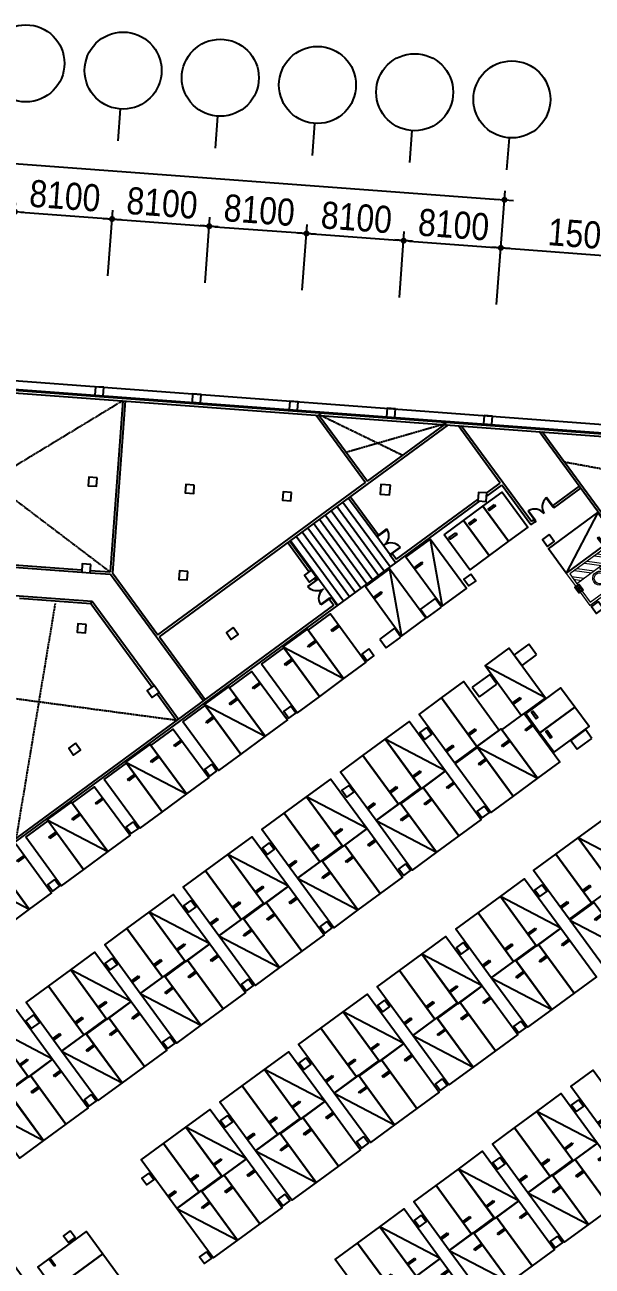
# Model space of a CAD drawing. Header units: millimetres. Extents: x 78082221 to 78451133, y -34402202 to -34172290.
# Drawn here: x 78301626 to 78348784, y -34289909 to -34186784 of the extents above; entities that cross this region are included whole.
import ezdxf

# ---------------------------------------------------------------- set-up
doc = ezdxf.new("R2010")
doc.units = ezdxf.units.MM
doc.header["$LTSCALE"] = 100
doc.header["$MEASUREMENT"] = 0
doc.header["$PDMODE"] = 1
doc.header["$PDSIZE"] = -3
doc.linetypes.add('XR-B2$0$CENTER', pattern=[2, 1.25, -0.25, 0.25, -0.25])
doc.layers.get('0').update_dxf_attribs({"color": 2, "linetype": 'CONTINUOUS'})
doc.layers.get('Defpoints').update_dxf_attribs({"color": 142, "linetype": 'CONTINUOUS'})
doc.layers.add('E-PLAN', color=115, linetype='CONTINUOUS')
doc.layers.add('Z', color=115, linetype='CONTINUOUS')
doc.styles.add('c-b2$0$맑은고딕', font='', dxfattribs={"width": 0.8})
doc.styles.add('돋움', font='', dxfattribs={"width": 0.9})
doc.styles.get('c-b2$0$맑은고딕').set_extended_font_data('Malgun Gothic')
doc.styles.get('돋움').set_extended_font_data('Dotum')
doc.dimstyles.new('c-b2$0$std_style', dxfattribs={"dimscale": 500, "dimtxt": 3, "dimasz": 1, "dimexe": 1.5, "dimexo": 2, "dimgap": 1, "dimtad": 1, "dimtoh": 1, "dimdec": 0, "dimzin": 0, "dimdsep": 46, "dimtxsty": 'c-b2$0$맑은고딕', "dimblk": 'c-b2$0$01420DDOT01', "dimcen": 2.5, "dimdle": 8, "dimclrd": 256, "dimclre": 256, "dimclrt": 256, "dimadec": 0, "dimazin": 0, "dimtfac": 1, "dimtdec": 0, "dimtix": 1, "dimtmove": 2, "dimatfit": 3, "dimldrblk": 'c-b2$0$_ClosedBlank', "dimfxl": 1, "dimtolj": 1, "dimtzin": 0, "dimlwd": -1, "dimlwe": -1, "dimarcsym": 0})

# ---------------------------------------------------------------- blocks, each defined once
blk = doc.blocks.new('XR-B2$0$XR-B2$0$XR-지하3층$0$A$C5E3F3FAC')
at = {"layer": 'E-PLAN'}
for p, q in [((90, 950), (50, 950)), ((50, 950), (50, 0)), ((50, 0), (90, 0)), ((90, 0), (90, 950)), ((1910, 950), (1950, 950)), ((1910, 0), (1910, 950)), ((1950, 0), (1910, 0)), ((1950, 950), (1950, 0))]:
    blk.add_line(p, q, dxfattribs=at)
at = {"layer": 'E-PLAN', "elevation": 0}
for points in [[(0, 850), (0, 1050), (50, 1050), (50, 850)], [(2000, 850), (2000, 1050), (1950, 1050), (1950, 850)]]:
    blk.add_lwpolyline(points, close=True, dxfattribs=at)
at = {"layer": 'E-PLAN'}
for centre, start, end in [((-2, 999), 275.25016, 357.21379), ((2002, 999), 182.78621, 264.74984)]:
    blk.add_arc(centre, 1003, start, end, dxfattribs=at)
blk = doc.blocks.new('XR-B2$0$XR-지하3층$0$확장형 주차')
at = {"layer": 'E-PLAN'}
for p, q in [((0, 3965), (800, 3965)), ((0, 3835), (800, 3835)), ((800, 3835), (800, 3965))]:
    blk.add_line(p, q, dxfattribs=at)
blk.add_lwpolyline([(2500, 5100), (0, 5100), (0, 0), (2500, 0)], close=True, dxfattribs=at)
blk.add_lwpolyline([(2500, 5100), (0, 0)], dxfattribs=at)
for centre in [(238, 3900), (613, 3900)]:
    blk.add_circle(centre, 17.5, dxfattribs=at)
blk = doc.blocks.new('XR-B2$0$XR-지하3층$0$일반형 주차')
at = {"layer": 'E-PLAN'}
for p, q in [((750, 3865), (0, 3865)), ((0, 3735), (750, 3735)), ((750, 3735), (750, 3865))]:
    blk.add_line(p, q, dxfattribs=at)
blk.add_lwpolyline([(2300, 5000), (0, 5000), (0, 0), (2300, 0)], close=True, dxfattribs=at)
for centre in [(238, 3800), (563, 3800)]:
    blk.add_circle(centre, 17.5, dxfattribs=at)
blk = doc.blocks.new('XR-B2$0$XR-지하3층$0$A$C5E3F3FAC')
at = {"layer": 'E-PLAN'}
for p, q in [((90, 950), (50, 950)), ((50, 950), (50, 0)), ((50, 0), (90, 0)), ((90, 0), (90, 950)), ((1910, 950), (1950, 950)), ((1910, 0), (1910, 950)), ((1950, 0), (1910, 0)), ((1950, 950), (1950, 0))]:
    blk.add_line(p, q, dxfattribs=at)
at = {"layer": 'E-PLAN', "elevation": 0}
for points in [[(0, 850), (0, 1050), (50, 1050), (50, 850)], [(2000, 850), (2000, 1050), (1950, 1050), (1950, 850)]]:
    blk.add_lwpolyline(points, close=True, dxfattribs=at)
at = {"layer": 'E-PLAN'}
for centre, start, end in [((-2, 999), 275.25016, 357.21379), ((2002, 999), 182.78621, 264.74984)]:
    blk.add_arc(centre, 1003, start, end, dxfattribs=at)
blk = doc.blocks.new('XR-B2$0$XR-지하3층$0$A$C73B52ADF')
at = {"layer": 'E-PLAN'}
for points in [[(-2038, 2466), (-38, 2466), (-38, -1134), (-2038, -1134)], [(-1166, 2021), (-1166, 1871), (-1832, 1871), (-1832, 2021)]]:
    blk.add_lwpolyline(points, close=True, dxfattribs=at)
blk = doc.blocks.new('XR-B2$0$XR-지하3층$0$장애인 주차')
at = {"layer": 'E-PLAN', "lineweight": 5}
for p, q in [((4572, 3795), (4572, -805)), ((5572, 2795), (4572, 3795)), ((5572, 3078), (4855, 3795)), ((5572, 2045), (4572, 3045)), ((5572, 1762), (4572, 2762)), ((3689, 1485), (3600, 1888)), ((3699, 2009), (4214, 1851)), ((3992, 1503), (3925, 1810)), ((3925, 1810), (4151, 1741)), ((4055, 1528), (4053, 1393)), ((4151, 1741), (4355, 1493)), ((4214, 1851), (4443, 1569)), ((5572, 1012), (4572, 2012)), ((5572, 729), (4572, 1729)), ((3348, 969), (3257, 820)), ((5572, -21), (4572, 979)), ((5572, -304), (4572, 696)), ((5323, -805), (4572, -54)), ((5041, -805), (4572, -336))]:
    blk.add_line(p, q, dxfattribs=at)
at = {"layer": 'E-PLAN', "ltscale": 4}
for p, q in [((4165, -1005), (4165, -805)), ((4165, -805), (4165, -905))]:
    blk.add_line(p, q, dxfattribs=at)
at = {"layer": 'E-PLAN', "lineweight": 5}
for points in [[(3842, -1005), (2472, -1005), (2472, 3995), (5772, 3995), (5772, -1005), (4402, -1005)], [(3842, -805), (2672, -805), (2672, 3795), (5572, 3795), (5572, -805), (4402, -805)]]:
    blk.add_lwpolyline(points, dxfattribs=at)
for points in [[(3523, 2720), (2773, 2720), (2773, 2870), (3523, 2870)], [(4473, 2720), (3723, 2720), (3723, 2870), (4473, 2870)]]:
    blk.add_lwpolyline(points, close=True, dxfattribs=at)
for points in [[(3094, 715, -1.0000021), (2987, 770), (3330, 1379), (3640, 1415)], [(3992, 1503, -0.3430925), (3870, 1283), (3381, 1194), (3094, 715)]]:
    blk.add_lwpolyline(points, format="xyb", dxfattribs=at)
at = {"layer": 'E-PLAN', "ltscale": 4}
for points in [[(3842, -695), (3842, -1115), (4402, -1115), (4402, -695)], [(3892, -745), (3892, -1065), (4352, -1065), (4352, -745)]]:
    blk.add_lwpolyline(points, close=True, dxfattribs=at)
at = {"layer": 'E-PLAN'}
for points in [[(4161, -797), (4152, -916), (4058, -916), (4021, -1003), (3982, -990), (3988, -973), (4011, -981), (4046, -898), (4136, -898), (4137, -881), (4072, -881), (4072, -863), (4138, -863), (4142, -810)], [(4167, -882), (4169, -863)]]:
    blk.add_lwpolyline(points, dxfattribs=at)
at = {"layer": 'E-PLAN', "lineweight": 5}
blk.add_circle((3613, 2216), 150, dxfattribs=at)
for centre, radius, start, end in [((3810, 1000), 582, 198.00599, 65.09494), ((3809, 1000), 462, 183.85247, 58.2396), ((3682, 1922), 88.4, 79.11433, 202.31847), ((3632, 1473), 57.7, 276.27861, 12.43535), ((4394, 1537), 58.8, 227.96553, 33.79043)]:
    blk.add_arc(centre, radius, start, end, dxfattribs=at)
at = {"layer": 'E-PLAN'}
for centre, radius, start, end in [((4127, -942), 89.2, 206.53502, 62.4866), ((4127, -942), 71.5, 192.8781, 56.16881), ((4140, -787), 22.8, 335.11727, 274.96983)]:
    blk.add_arc(centre, radius, start, end, dxfattribs=at)
blk = doc.blocks.new('c-b2$0$01420DDOT01')
blk.add_line((-1.5, 0), (1.5, 0))
at = {"const_width": 0.5}
blk.add_lwpolyline([(-0.25, 0, 1), (0.25, 0, 1)], format="xyb", close=True, dxfattribs=at)
blk = doc.blocks.new('*D59')
at = {"layer": 'Defpoints', "color": 0, "transparency": 16777216}
for p in [(78187291, -34199640), (78341489, -34201323), (78340769, -34211023)]:
    blk.add_point(p, dxfattribs=at)
at = {"layer": 'Z', "transparency": 16777216}
for p, q in [((78187365, -34198643), (78188066, -34189192)), ((78188509, -34189977), (78340990, -34201286)), ((78340843, -34210026), (78341544, -34200575))]:
    blk.add_line(p, q, dxfattribs=at)
at = {"layer": 'Z', "transparency": 16777216, "xscale": 500, "yscale": 500, "zscale": 500}
for p, rotation in [((78188010, -34189940), 175.7582556764311), ((78341489, -34201323), 355.7582556764311)]:
    blk.add_blockref('c-b2$0$01420DDOT01', p, dxfattribs=dict(at, rotation=rotation))
at = {"layer": 'Z', "transparency": 16777216, "insert": (78264870, -34194009), "char_height": 2250, "attachment_point": 5, "rotation": 355.75826, "style": '돋움'}
blk.add_mtext('\\A1;153900', dxfattribs=at)
blk = doc.blocks.new('c-b2$0$_ClosedBlank')
at = {"color": 0, "linetype": 'ByBlock', "lineweight": -2}
for p, q in [((-1, 0.17), (0, 0)), ((-1, 0.17), (-1, -0.17)), ((0, 0), (-1, -0.17))]:
    blk.add_line(p, q, dxfattribs=at)
blk = doc.blocks.new('*D73')
at = {"layer": 'Defpoints', "color": 0, "transparency": 16777216}
for p in [(78308881, -34202916), (78300380, -34208028), (78308458, -34208627)]:
    blk.add_point(p, dxfattribs=at)
at = {"layer": 'Z', "transparency": 16777216}
for p, q in [((78300454, -34207030), (78300859, -34201569)), ((78301302, -34202354), (78308383, -34202879)), ((78308532, -34207630), (78308937, -34202168))]:
    blk.add_line(p, q, dxfattribs=at)
at = {"layer": 'Z', "transparency": 16777216, "xscale": 500, "yscale": 500, "zscale": 500}
for p, rotation in [((78300804, -34202317), 175.7582556764297), ((78308881, -34202916), 355.7582556764297)]:
    blk.add_blockref('c-b2$0$01420DDOT01', p, dxfattribs=dict(at, rotation=rotation))
at = {"layer": 'Z', "transparency": 16777216, "insert": (78304963, -34200994), "char_height": 2250, "attachment_point": 5, "rotation": 355.75826, "style": '돋움'}
blk.add_mtext('\\A1;8100', dxfattribs=at)
blk = doc.blocks.new('*D74')
at = {"layer": 'Defpoints', "color": 0, "transparency": 16777216}
for p in [(78316959, -34203515), (78308458, -34208627), (78316536, -34209226)]:
    blk.add_point(p, dxfattribs=at)
at = {"layer": 'Z', "transparency": 16777216}
for p, q in [((78308532, -34207630), (78308937, -34202168)), ((78309380, -34202953), (78316461, -34203478)), ((78316610, -34208229), (78317015, -34202767))]:
    blk.add_line(p, q, dxfattribs=at)
at = {"layer": 'Z', "transparency": 16777216, "xscale": 500, "yscale": 500, "zscale": 500}
for p, rotation in [((78308881, -34202916), 175.7582556764453), ((78316959, -34203515), 355.7582556764453)]:
    blk.add_blockref('c-b2$0$01420DDOT01', p, dxfattribs=dict(at, rotation=rotation))
at = {"layer": 'Z', "transparency": 16777216, "insert": (78313041, -34201593), "char_height": 2250, "attachment_point": 5, "rotation": 355.75826, "style": '돋움'}
blk.add_mtext('\\A1;8100', dxfattribs=at)
blk = doc.blocks.new('*D75')
at = {"layer": 'Defpoints', "color": 0, "transparency": 16777216}
for p in [(78325037, -34204114), (78316536, -34209226), (78324613, -34209825)]:
    blk.add_point(p, dxfattribs=at)
at = {"layer": 'Z', "transparency": 16777216}
for p, q in [((78316610, -34208229), (78317015, -34202767)), ((78317458, -34203552), (78324538, -34204077)), ((78324687, -34208828), (78325093, -34203366))]:
    blk.add_line(p, q, dxfattribs=at)
at = {"layer": 'Z', "transparency": 16777216, "xscale": 500, "yscale": 500, "zscale": 500}
for p, rotation in [((78316959, -34203515), 175.7582556764356), ((78325037, -34204114), 355.7582556764355)]:
    blk.add_blockref('c-b2$0$01420DDOT01', p, dxfattribs=dict(at, rotation=rotation))
at = {"layer": 'Z', "transparency": 16777216, "insert": (78321118, -34202192), "char_height": 2250, "attachment_point": 5, "rotation": 355.75826, "style": '돋움'}
blk.add_mtext('\\A1;8100', dxfattribs=at)
blk = doc.blocks.new('*D76')
at = {"layer": 'Defpoints', "color": 0, "transparency": 16777216}
for p in [(78333115, -34204713), (78324613, -34209825), (78332691, -34210424)]:
    blk.add_point(p, dxfattribs=at)
at = {"layer": 'Z', "transparency": 16777216}
for p, q in [((78324687, -34208828), (78325093, -34203366)), ((78325536, -34204151), (78332616, -34204676)), ((78332765, -34209427), (78333170, -34203965))]:
    blk.add_line(p, q, dxfattribs=at)
at = {"layer": 'Z', "transparency": 16777216, "xscale": 500, "yscale": 500, "zscale": 500}
for p, rotation in [((78325037, -34204114), 175.7582556764142), ((78333115, -34204713), 355.7582556764142)]:
    blk.add_blockref('c-b2$0$01420DDOT01', p, dxfattribs=dict(at, rotation=rotation))
at = {"layer": 'Z', "transparency": 16777216, "insert": (78329196, -34202791), "char_height": 2250, "attachment_point": 5, "rotation": 355.75826, "style": '돋움'}
blk.add_mtext('\\A1;8100', dxfattribs=at)
blk = doc.blocks.new('*D77')
at = {"layer": 'Defpoints', "color": 0, "transparency": 16777216}
for p in [(78341193, -34205312), (78332691, -34210424), (78340769, -34211023)]:
    blk.add_point(p, dxfattribs=at)
at = {"layer": 'Z', "transparency": 16777216}
for p, q in [((78332765, -34209427), (78333170, -34203965)), ((78340843, -34210026), (78341248, -34204564)), ((78333613, -34204750), (78340694, -34205275))]:
    blk.add_line(p, q, dxfattribs=at)
at = {"layer": 'Z', "transparency": 16777216, "xscale": 500, "yscale": 500, "zscale": 500}
for p, rotation in [((78333115, -34204713), 175.7582556764453), ((78341193, -34205312), 355.7582556764453)]:
    blk.add_blockref('c-b2$0$01420DDOT01', p, dxfattribs=dict(at, rotation=rotation))
at = {"layer": 'Z', "transparency": 16777216, "insert": (78337274, -34203391), "char_height": 2250, "attachment_point": 5, "rotation": 355.75826, "style": '돋움'}
blk.add_mtext('\\A1;8100', dxfattribs=at)
blk = doc.blocks.new('*D78')
at = {"layer": 'Defpoints', "color": 0, "transparency": 16777216}
for p in [(78356152, -34206422), (78340769, -34211023), (78355728, -34212133)]:
    blk.add_point(p, dxfattribs=at)
at = {"layer": 'Z', "transparency": 16777216}
for p, q in [((78340843, -34210026), (78341248, -34204564)), ((78341691, -34205349), (78355653, -34206385)), ((78355802, -34211135), (78356207, -34205674))]:
    blk.add_line(p, q, dxfattribs=at)
at = {"layer": 'Z', "transparency": 16777216, "xscale": 500, "yscale": 500, "zscale": 500}
for p, rotation in [((78341193, -34205312), 175.7582556764357), ((78356152, -34206422), 355.7582556764357)]:
    blk.add_blockref('c-b2$0$01420DDOT01', p, dxfattribs=dict(at, rotation=rotation))
at = {"layer": 'Z', "transparency": 16777216, "insert": (78348792, -34204245), "char_height": 2250, "attachment_point": 5, "rotation": 355.75826, "style": '돋움'}
blk.add_mtext('\\A1;15000', dxfattribs=at)

msp = doc.modelspace()

# ---------------------------------------------------------------- linework, layer by layer
at = {"layer": 'Z'}
for p, q in [((78309559.4, -34193774.3), (78309362.2, -34196433.7)), ((78317637.3, -34194373.4), (78317440, -34197032.8)), ((78325715.1, -34194972.5), (78325517.8, -34197631.9)), ((78333792.9, -34195571.6), (78333595.6, -34198231)), ((78341870.7, -34196170.8), (78341673.4, -34198830.1)), ((78242725.3, -34212040.5), (78373578.8, -34221745.7)), ((78243371.6, -34212790.3), (78373205.1, -34222419.9)), ((78307126.6, -34234866.5), (78307233.3, -34234673.9))]:
    msp.add_line(p, q, dxfattribs=at)
at = {"layer": 'Z', "ltscale": 0.5}
for p, q in [((78243463.9, -34212897.5), (78373151.7, -34222516.3)), ((78243648.6, -34213111.7), (78373045, -34222708.9)), ((78309767, -34218015.6), (78308713, -34232226.6)), ((78309966.4, -34218030.4), (78308907.6, -34232306.5)), ((78312812.5, -34237632.7), (78336831.8, -34220023)), ((78325839.4, -34219207.7), (78329952.9, -34224818.3)), ((78326101.7, -34219227.2), (78330114.2, -34224700.1)), ((78330114.2, -34224700.1), (78336524.7, -34220000.2)), ((78341143.1, -34224860), (78337640.8, -34220083)), ((78343728.6, -34228048.3), (78337903.1, -34220102.4)), ((78344368.6, -34220549.4), (78357624.4, -34238630)), ((78344630.9, -34220568.9), (78357785.7, -34238511.7)), ((78312694.3, -34237471.4), (78329952.9, -34224818.3)), ((78340014, -34225935.7), (78341261.3, -34225021.3)), ((78340031.2, -34225675.1), (78341143.1, -34224860)), ((78343685.5, -34228327.8), (78341261.3, -34225021.3)), ((78345543.1, -34226717.9), (78347720.7, -34225121.5)), ((78328538.8, -34226103), (78330844.7, -34229248.3)), ((78328700.1, -34225984.8), (78331006, -34229130)), ((78332513.8, -34231186.5), (78339291.2, -34226217.7)), ((78345661.4, -34226879.2), (78347838.9, -34225282.8)), ((78332470.7, -34231466.1), (78339469, -34226335.3)), ((78345543.1, -34226717.9, 0), (78345661.4, -34226879.2, 0)), ((78343685.5, -34228327.8), (78344048.4, -34228061.8)), ((78343728.6, -34228048.3), (78343930.2, -34227900.5)), ((78343930.2, -34227900.5), (78344048.4, -34228061.8)), ((78323498.3, -34229798.4), (78325272.1, -34232217.9)), ((78323659.6, -34229680.2), (78325433.4, -34232099.6)), ((78332188.6, -34230743), (78332027.3, -34230861.2)), ((78332027.3, -34230861.2), (78332470.7, -34231466.1)), ((78332188.6, -34230743), (78332513.8, -34231186.5)), ((78298974.9, -34231704.9), (78306354.6, -34232252.2)), ((78298989.7, -34231505.4), (78306369.4, -34232052.8)), ((78307052.7, -34232304), (78308750.1, -34232429.9)), ((78307067.5, -34232104.5), (78308713, -34232226.6)), ((78308750.1, -34232429.9), (78316464.9, -34242952.7)), ((78308907.6, -34232306.5), (78312694.3, -34237471.4)), ((78288577.7, -34233290.2), (78307233.3, -34234673.9)), ((78325686, -34232782.4), (78325774.7, -34232903.4)), ((78325774.7, -34232903.4), (78325936, -34232785.1)), ((78325847.3, -34232664.1), (78325936, -34232785.1)), ((78301197.2, -34234426.7), (78307126.6, -34234866.5)), ((78335721.5, -34234445.6), (78334511.8, -34235332.5)), ((78336253.7, -34235171.4), (78335721.5, -34234445.6)), ((78296303, -34257734.4), (78327312, -34235000.2)), ((78307126.6, -34234866.5), (78312207.2, -34241796.4)), ((78307233.3, -34234673.9), (78312368.5, -34241678.1)), ((78326957.2, -34234516.3), (78327312, -34235000.2)), ((78334511.8, -34235332.5), (78335043.9, -34236058.3)), ((78335043.9, -34236058.3), (78336253.7, -34235171.4)), ((78332346.1, -34236920.3), (78331136.4, -34237807.2)), ((78332878.2, -34237646.1), (78332346.1, -34236920.3)), ((78312812.5, -34237632.7), (78316626.2, -34242834.5)), ((78331136.4, -34237807.2), (78331668.5, -34238533)), ((78331668.5, -34238533), (78332878.2, -34237646.1)), ((78343517.7, -34238246.6), (78342308, -34239133.5)), ((78344168.1, -34239133.7), (78343517.7, -34238246.6)), ((78342308, -34239133.5), (78342958.4, -34240020.6)), ((78342958.4, -34240020.6), (78344168.1, -34239133.7)), ((78340270.2, -34240751.4), (78338818.6, -34241815.7)), ((78339409.8, -34242622.2), (78340861.5, -34241557.9)), ((78340861.5, -34241557.9), (78340270.2, -34240751.4)), ((78312621.1, -34242360.9), (78314247.1, -34244578.7)), ((78312782.4, -34242242.7), (78314408.4, -34244460.5)), ((78338818.6, -34241815.7), (78339409.8, -34242622.2)), ((78348220.8, -34245338.1), (78347011.1, -34246225)), ((78348753, -34246064), (78348220.8, -34245338.1)), ((78347011.1, -34246225), (78347543.3, -34246950.9)), ((78347543.3, -34246950.9), (78348753, -34246064))]:
    msp.add_line(p, q, dxfattribs=at)
at = {"layer": 'Z', "linetype": 'XR-B2$0$CENTER', "ltscale": 0.5}
for p, q in [((78287827.2, -34216388.4), (78308713, -34232226.6)), ((78309767, -34218015.6), (78288766.3, -34230747.2)), ((78326024, -34219121.1), (78333054.5, -34222544.4)), ((78336648.9, -34219909.2), (78328358.5, -34222305.4)), ((78372302.2, -34227868.9), (78346428.8, -34223105.8)), ((78304148.2, -34234846.1), (78300910.4, -34254294)), ((78291537.1, -34241509), (78314287.4, -34244549.2))]:
    msp.add_line(p, q, dxfattribs=at)
at = {"layer": 'Z', "ltscale": 100}
for p, q in [((78331019.1, -34232530.4), (78327087.1, -34227167.3)), ((78331503, -34232175.6), (78327571, -34226812.5)), ((78331986.8, -34231820.8), (78328054.9, -34226457.8)), ((78329567.4, -34233594.6), (78325635.5, -34228231.6)), ((78330051.3, -34233239.9), (78326119.4, -34227876.8)), ((78330535.2, -34232885.1), (78326603.3, -34227522.1)), ((78328115.8, -34234658.9), (78324183.8, -34229295.9)), ((78328599.6, -34234304.2), (78324667.7, -34228941.1)), ((78329083.5, -34233949.4), (78325151.6, -34228586.3)), ((78331997.7, -34230820.9), (78330874.3, -34229288.6)), ((78327631.9, -34235013.7), (78323699.9, -34229650.6)), ((78327591.5, -34235043.2), (78332470.7, -34231466.1))]:
    msp.add_line(p, q, dxfattribs=at)
at = {"layer": 'Z', "ltscale": 0.5}
for points in [[(78308195.5, -34216896.3), (78307497.4, -34216844.5), (78307445.6, -34217542.6), (78308143.7, -34217594.4)], [(78316273.3, -34217495.4), (78315575.2, -34217443.7), (78315523.4, -34218141.8), (78316221.5, -34218193.5)], [(78324351.1, -34218094.6), (78323653, -34218042.8), (78323601.2, -34218740.9), (78324299.3, -34218792.6)], [(78332428.9, -34218693.7), (78331730.8, -34218641.9), (78331679, -34219340), (78332377.1, -34219391.8)], [(78340506.7, -34219292.8), (78339808.6, -34219241), (78339756.9, -34219939.1), (78340454.9, -34219990.9)], [(78307637, -34224425.6), (78306938.9, -34224373.9), (78306887.2, -34225071.9), (78307585.2, -34225123.7)], [(78315714.8, -34225024.8), (78315016.8, -34224973), (78314965, -34225671.1), (78315663.1, -34225722.8)], [(78332009.1, -34225030), (78331211.3, -34224970.8), (78331152.1, -34225768.6), (78331949.9, -34225827.8)], [(78323792.6, -34225623.9), (78323094.6, -34225572.1), (78323042.8, -34226270.2), (78323740.9, -34226322)], [(78340033.3, -34225675.3), (78339335.3, -34225623.5), (78339283.5, -34226321.6), (78339981.6, -34226373.4)], [(78345206.8, -34229134.4), (78344642.3, -34229548.3), (78345056.2, -34230112.8), (78345620.7, -34229699)], [(78307104.5, -34231605.9), (78306406.4, -34231554.1), (78306354.6, -34232252.2), (78307052.7, -34232304)], [(78315182.3, -34232205), (78314484.2, -34232153.3), (78314432.4, -34232851.3), (78315130.5, -34232903.1)], [(78325433.4, -34232099.6), (78324868.9, -34232513.5), (78325282.8, -34233078), (78325847.3, -34232664.1)], [(78338690.7, -34232423.8), (78338126.1, -34232837.7), (78338540, -34233402.2), (78339104.6, -34232988.3)], [(78349286.6, -34234699.1), (78348722, -34235113), (78349135.9, -34235677.5), (78349700.5, -34235263.6)], [(78306734.6, -34236592.2), (78306036.6, -34236540.4), (78305984.8, -34237238.5), (78306682.9, -34237290.3)], [(78318941.3, -34236859.3), (78318376.8, -34237273.2), (78318790.6, -34237837.7), (78319355.2, -34237423.8)], [(78330222.7, -34238632.1), (78329658.1, -34239046), (78330072, -34239610.5), (78330636.6, -34239196.6)], [(78312368.5, -34241678.1), (78311804, -34242092), (78312217.9, -34242656.5), (78312782.4, -34242242.7)], [(78323730.5, -34243391.8), (78323166, -34243805.6), (78323579.9, -34244370.2), (78324144.4, -34243956.3)], [(78335011.9, -34245164.5), (78334447.4, -34245578.4), (78334861.3, -34246142.9), (78335425.8, -34245729.1)], [(78305836, -34246467.4), (78305271.5, -34246881.3), (78305685.4, -34247445.8), (78306249.9, -34247031.9)], [(78317157.8, -34248210.6), (78316593.2, -34248624.5), (78317007.1, -34249189), (78317571.7, -34248775.1)], [(78328549.4, -34249964.5), (78327984.8, -34250378.4), (78328398.7, -34250943), (78328963.3, -34250529.1)], [(78339801.2, -34251697), (78339236.7, -34252110.9), (78339650.6, -34252675.4), (78340215.1, -34252261.5)], [(78310625.3, -34252999.8), (78310060.8, -34253413.7), (78310474.7, -34253978.3), (78311039.2, -34253564.4)], [(78321947, -34254743), (78321382.5, -34255156.9), (78321796.4, -34255721.5), (78322360.9, -34255307.6)], [(78333268.7, -34256486.2), (78332704.2, -34256900.1), (78333118.1, -34257464.7), (78333682.6, -34257050.8)], [(78304092.9, -34257789.1), (78303528.3, -34258203), (78303942.2, -34258767.5), (78304506.7, -34258353.6)], [(78344590.5, -34258229.4), (78344025.9, -34258643.3), (78344439.8, -34259207.9), (78345004.3, -34258794)], [(78315414.6, -34259532.3), (78314850, -34259946.2), (78315263.9, -34260510.7), (78315828.5, -34260096.8)], [(78326736.3, -34261275.5), (78326171.7, -34261689.4), (78326585.6, -34262253.9), (78327150.2, -34261840)], [(78338058, -34263018.7), (78337493.5, -34263432.6), (78337907.4, -34263997.1), (78338471.9, -34263583.2)], [(78308882.1, -34264321.6), (78308317.6, -34264735.4), (78308731.5, -34265300), (78309296, -34264886.1)], [(78320203.8, -34266064.8), (78319639.3, -34266478.6), (78320053.2, -34267043.2), (78320617.7, -34266629.3)], [(78331525.5, -34267808), (78330961, -34268221.8), (78331374.9, -34268786.4), (78331939.4, -34268372.5)], [(78302360.4, -34269040.9), (78301715.2, -34269513.9), (78302188.2, -34270159.1), (78302833.4, -34269686.1)], [(78342847.3, -34269551.2), (78342282.7, -34269965), (78342696.6, -34270529.6), (78343261.1, -34270115.7)], [(78313671.4, -34270854), (78313106.8, -34271267.9), (78313520.7, -34271832.4), (78314085.3, -34271418.5)], [(78324993.1, -34272597.2), (78324428.6, -34273011.1), (78324842.4, -34273575.6), (78325407, -34273161.7)], [(78336314.8, -34274340.4), (78335750.3, -34274754.3), (78336164.2, -34275318.8), (78336728.7, -34274904.9)], [(78307138.9, -34275643.3), (78306574.4, -34276057.2), (78306988.3, -34276621.7), (78307552.8, -34276207.8)], [(78347636.5, -34276083.6), (78347072, -34276497.5), (78347485.9, -34277062), (78348050.4, -34276648.1)], [(78318460.6, -34277386.5), (78317896.1, -34277800.4), (78318310, -34278364.9), (78318874.5, -34277951)], [(78329782.3, -34279129.7), (78329217.8, -34279543.6), (78329631.7, -34280108.1), (78330196.2, -34279694.2)], [(78341104.1, -34280872.9), (78340539.5, -34281286.8), (78340953.4, -34281851.3), (78341517.9, -34281437.4)], [(78311928.2, -34282175.7), (78311363.6, -34282589.6), (78311777.5, -34283154.2), (78312342.1, -34282740.3)], [(78323249.9, -34283918.9), (78322685.4, -34284332.8), (78323099.2, -34284897.3), (78323663.8, -34284483.5)], [(78334571.6, -34285662.1), (78334007.1, -34286076), (78334421, -34286640.5), (78334985.5, -34286226.7)], [(78305395.7, -34286965), (78304831.2, -34287378.9), (78305245.1, -34287943.4), (78305809.6, -34287529.5)], [(78345893.3, -34287405.3), (78345328.8, -34287819.2), (78345742.7, -34288383.7), (78346307.2, -34287969.9)], [(78316717.4, -34288708.2), (78316152.9, -34289122.1), (78316566.8, -34289686.6), (78317131.3, -34289272.7)]]:
    msp.add_lwpolyline(points, close=True, dxfattribs=at)
msp.add_lwpolyline([(78290546.9, -34255134.7), (78292889.7, -34253417), (78296259.9, -34258013.9), (78327591.5, -34235043.2), (78327118.5, -34234398.1)], dxfattribs=at)
at = {"layer": 'Z'}
for centre in [(78301718.3, -34189984), (78309796.1, -34190583.1), (78317873.9, -34191182.2), (78325951.8, -34191781.3), (78334029.6, -34192380.4), (78342107.4, -34192979.5)]:
    msp.add_circle(centre, 3200, dxfattribs=at)

# ---------------------------------------------------------------- block references
for name, p, rotation in [('XR-B2$0$XR-지하3층$0$A$C73B52ADF', (78342803.2, -34227568.1, 0), 36.2476150512133), ('XR-B2$0$XR-지하3층$0$A$C5E3F3FAC', (78345040.5, -34226032.4, 0), 216.2469333569375), ('XR-B2$0$XR-지하3층$0$A$C73B52ADF', (78341190.3, -34228750.6, 0), 36.2476150512133), ('XR-B2$0$XR-지하3층$0$A$C73B52ADF', (78339577.3, -34229933.2, 0), 36.2476150512133), ('XR-B2$0$XR-B2$0$XR-지하3층$0$A$C5E3F3FAC', (78332874.1, -34230240.4, 0), 126.2469342978895), ('XR-B2$0$XR-지하3층$0$확장형 주차', (78336322.6, -34235090.6), 36.24693335693746), ('XR-B2$0$XR-지하3층$0$확장형 주차', (78332946.4, -34237565.9), 36.24693335693746)]:
    msp.add_blockref(name, p, dxfattribs=dict(at, rotation=rotation))
at = {"layer": 'Z', "xscale": -1}
for name, p, rotation in [('XR-B2$0$XR-지하3층$0$확장형 주차', (78346618.1, -34232342.8), 306.2436355485119), ('XR-B2$0$XR-지하3층$0$일반형 주차', (78329980.6, -34239739.5), 36.24693370121151), ('XR-B2$0$XR-지하3층$0$확장형 주차', (78328125.7, -34241099.4), 36.24693370121151), ('XR-B2$0$XR-지하3층$0$일반형 주차', (78326109.5, -34242577.6), 36.24693370121151), ('XR-B2$0$XR-지하3층$0$확장형 주차', (78339877.9, -34240047.1), 216.2469364321975), ('XR-B2$0$XR-지하3층$0$일반형 주차', (78323448.2, -34244528.8), 36.24693370121151), ('XR-B2$0$XR-지하3층$0$일반형 주차', (78336248.7, -34242707.8), 216.2469364321975), ('XR-B2$0$XR-지하3층$0$확장형 주차', (78321593.3, -34245888.7), 36.24693370121151), ('XR-B2$0$XR-지하3층$0$일반형 주차', (78334393.8, -34244067.7), 216.2469364321975), ('XR-B2$0$XR-지하3층$0$A$C73B52ADF', (78346454.2, -34244172.5, 0), 126.2462514102595), ('XR-B2$0$XR-지하3층$0$일반형 주차', (78319577.1, -34247366.8), 36.24693370121151), ('XR-B2$0$XR-지하3층$0$A$C73B52ADF', (78347636.7, -34245785.4, 0), 126.2462514102595), ('XR-B2$0$XR-지하3층$0$확장형 주차', (78331571.2, -34246137.2), 216.2469337012116), ('XR-B2$0$XR-지하3층$0$일반형 주차', (78346091.6, -34248015.2), 36.24693370121151), ('XR-B2$0$XR-지하3층$0$일반형 주차', (78316915.7, -34249318), 36.24693370121151), ('XR-B2$0$XR-지하3층$0$확장형 주차', (78344236.7, -34249375.1), 36.24693370121151), ('XR-B2$0$XR-지하3층$0$확장형 주차', (78315060.8, -34250677.9), 36.24693370121151), ('XR-B2$0$XR-지하3층$0$일반형 주차', (78329716.3, -34247497.1), 216.2469337012116), ('XR-B2$0$XR-지하3층$0$일반형 주차', (78342220.5, -34250853.2), 36.24693370121151), ('XR-B2$0$XR-지하3층$0$일반형 주차', (78327861.4, -34248857), 216.2469337012116), ('XR-B2$0$XR-지하3층$0$일반형 주차', (78313044.6, -34252156.1), 36.24693370121151), ('XR-B2$0$XR-지하3층$0$일반형 주차', (78339559.1, -34252804.4), 36.24693370121151), ('XR-B2$0$XR-지하3층$0$확장형 주차', (78325038.7, -34250926.4), 216.2469337012116), ('XR-B2$0$XR-지하3층$0$일반형 주차', (78310383.3, -34254107.3), 36.24693370121151), ('XR-B2$0$XR-지하3층$0$일반형 주차', (78323183.8, -34252286.3), 216.2469337012116), ('XR-B2$0$XR-지하3층$0$일반형 주차', (78337704.2, -34254164.3), 36.24693370121151), ('XR-B2$0$XR-지하3층$0$확장형 주차', (78308528.4, -34255467.2), 36.24693370121151), ('XR-B2$0$XR-지하3층$0$확장형 주차', (78335849.4, -34255524.2), 36.24693370121151), ('XR-B2$0$XR-지하3층$0$일반형 주차', (78306512.2, -34256945.4), 36.24693370121151), ('XR-B2$0$XR-지하3층$0$일반형 주차', (78321328.9, -34253646.3), 216.2469337012116), ('XR-B2$0$XR-지하3층$0$확장형 주차', (78347623, -34254332.2), 216.2469337012116), ('XR-B2$0$XR-지하3층$0$일반형 주차', (78333026.7, -34257593.7), 36.24693370121151), ('XR-B2$0$XR-지하3층$0$일반형 주차', (78303850.8, -34258896.5), 36.24693370121151), ('XR-B2$0$XR-지하3층$0$확장형 주차', (78318506.2, -34255715.7), 216.2469337012116), ('XR-B2$0$XR-지하3층$0$일반형 주차', (78331171.8, -34258953.6), 36.24693370121151), ('XR-B2$0$XR-지하3층$0$일반형 주차', (78345768.1, -34255692.1), 216.2469337012116), ('XR-B2$0$XR-지하3층$0$확장형 주차', (78301995.9, -34260256.4), 36.24693370121151), ('XR-B2$0$XR-지하3층$0$일반형 주차', (78316651.4, -34257075.6), 216.2469337012116), ('XR-B2$0$XR-지하3층$0$일반형 주차', (78343913.2, -34257052), 216.2469337012116), ('XR-B2$0$XR-지하3층$0$일반형 주차', (78314796.5, -34258435.5), 216.2469337012116), ('XR-B2$0$XR-지하3층$0$확장형 주차', (78329316.9, -34260313.5), 36.24693370121151), ('XR-B2$0$XR-지하3층$0$확장형 주차', (78341149.7, -34259202.1), 216.2469337012116), ('XR-B2$0$XR-지하3층$0$확장형 주차', (78311973.8, -34260504.9), 216.2469337012116), ('XR-B2$0$XR-지하3층$0$일반형 주차', (78326494.2, -34262382.9), 36.24693370121151), ('XR-B2$0$XR-지하3층$0$일반형 주차', (78339294.8, -34260562), 216.2469337012116), ('XR-B2$0$XR-지하3층$0$일반형 주차', (78324639.3, -34263742.8), 36.24693370121151), ('XR-B2$0$XR-지하3층$0$확장형 주차', (78351960.3, -34263799.9), 36.24693370121151), ('XR-B2$0$XR-지하3층$0$일반형 주차', (78310118.9, -34261864.9), 216.2469337012116), ('XR-B2$0$XR-지하3층$0$확장형 주차', (78322784.4, -34265102.8), 36.24693370121151), ('XR-B2$0$XR-지하3층$0$일반형 주차', (78337439.9, -34261921.9), 216.2469337012116), ('XR-B2$0$XR-지하3층$0$일반형 주차', (78308264, -34263224.8), 216.2469337012116), ('XR-B2$0$XR-지하3층$0$일반형 주차', (78349137.7, -34265869.3), 36.24693370121151), ('XR-B2$0$XR-지하3층$0$일반형 주차', (78319961.8, -34267172.2), 36.24693370121151), ('XR-B2$0$XR-지하3층$0$확장형 주차', (78334617.2, -34263991.3), 216.2469337012116), ('XR-B2$0$XR-지하3층$0$일반형 주차', (78347282.8, -34267229.2), 36.24693370121151), ('XR-B2$0$XR-지하3층$0$확장형 주차', (78305441.3, -34265294.2), 216.2469337012116), ('XR-B2$0$XR-지하3층$0$일반형 주차', (78332762.3, -34265351.3), 216.2469337012116), ('XR-B2$0$XR-지하3층$0$일반형 주차', (78303586.4, -34266654.1), 216.2469337012116), ('XR-B2$0$XR-지하3층$0$일반형 주차', (78318106.9, -34268532.1), 36.24693370121151), ('XR-B2$0$XR-지하3층$0$일반형 주차', (78330907.4, -34266711.2), 216.2469337012116), ('XR-B2$0$XR-지하3층$0$확장형 주차', (78345427.9, -34268589.2), 36.24693370121151), ('XR-B2$0$XR-지하3층$0$확장형 주차', (78316252, -34269892), 36.24693370121151), ('XR-B2$0$XR-지하3층$0$일반형 주차', (78301731.5, -34268014), 216.2469337012116), ('XR-B2$0$XR-지하3층$0$확장형 주차', (78328084.8, -34268780.6), 216.2469337012116), ('XR-B2$0$XR-지하3층$0$일반형 주차', (78342605.2, -34270658.6), 36.24693370121151), ('XR-B2$0$XR-지하3층$0$일반형 주차', (78313429.3, -34271961.4), 36.24693370121151), ('XR-B2$0$XR-지하3층$0$일반형 주차', (78340750.3, -34272018.5), 36.24693370121151), ('XR-B2$0$XR-지하3층$0$확장형 주차', (78298908.9, -34270083.5), 216.2469337012116), ('XR-B2$0$XR-지하3층$0$일반형 주차', (78311574.4, -34273321.4), 36.24693370121151), ('XR-B2$0$XR-지하3층$0$일반형 주차', (78326229.9, -34270140.5), 216.2469337012116), ('XR-B2$0$XR-지하3층$0$확장형 주차', (78338895.4, -34273378.4), 36.24693370121151), ('XR-B2$0$XR-지하3층$0$일반형 주차', (78297054, -34271443.4), 216.2469337012116), ('XR-B2$0$XR-지하3층$0$확장형 주차', (78309719.5, -34274681.3), 36.24693370121151), ('XR-B2$0$XR-지하3층$0$일반형 주차', (78324375, -34271500.4), 216.2469337012116), ('XR-B2$0$XR-지하3층$0$일반형 주차', (78336072.7, -34275447.8), 36.24693370121151), ('XR-B2$0$XR-지하3층$0$확장형 주차', (78321552.3, -34273569.9), 216.2469337012116), ('XR-B2$0$XR-지하3층$0$일반형 주차', (78306896.9, -34276750.7), 36.24693370121151), ('XR-B2$0$XR-지하3층$0$일반형 주차', (78319697.4, -34274929.8), 216.2469337012116), ('XR-B2$0$XR-지하3층$0$일반형 주차', (78334217.8, -34276807.8), 36.24693370121151), ('XR-B2$0$XR-지하3층$0$일반형 주차', (78347018.4, -34274986.8), 216.2469337012116), ('XR-B2$0$XR-지하3층$0$일반형 주차', (78305042, -34278110.6), 36.24693370121151), ('XR-B2$0$XR-지하3층$0$확장형 주차', (78332363, -34278167.7), 36.24693370121151), ('XR-B2$0$XR-지하3층$0$확장형 주차', (78303187.1, -34279470.5), 36.24693370121151), ('XR-B2$0$XR-지하3층$0$일반형 주차', (78317842.5, -34276289.7), 216.2469337012116), ('XR-B2$0$XR-지하3층$0$확장형 주차', (78344195.7, -34277056.3), 216.2469337012116), ('XR-B2$0$XR-지하3층$0$일반형 주차', (78329540.3, -34280237.1), 36.24693370121151), ('XR-B2$0$XR-지하3층$0$확장형 주차', (78315019.8, -34278359.1), 216.2469337012116), ('XR-B2$0$XR-지하3층$0$일반형 주차', (78327685.4, -34281597), 36.24693370121151), ('XR-B2$0$XR-지하3층$0$일반형 주차', (78342340.8, -34278416.2), 216.2469337012116), ('XR-B2$0$XR-지하3층$0$일반형 주차', (78313165, -34279719), 216.2469337012116), ('XR-B2$0$XR-지하3층$0$확장형 주차', (78325830.5, -34282956.9), 36.24693370121151), ('XR-B2$0$XR-지하3층$0$일반형 주차', (78340485.9, -34279776.1), 216.2469337012116), ('XR-B2$0$XR-지하3층$0$일반형 주차', (78311310.1, -34281078.9), 216.2469337012116), ('XR-B2$0$XR-지하3층$0$일반형 주차', (78352183.7, -34283723.5), 36.24693370121151), ('XR-B2$0$XR-지하3층$0$확장형 주차', (78337663.3, -34281845.5), 216.2469337012116), ('XR-B2$0$XR-지하3층$0$일반형 주차', (78323007.8, -34285026.4), 36.24693370121151), ('XR-B2$0$XR-지하3층$0$일반형 주차', (78335808.4, -34283205.4), 216.2469337012116), ('XR-B2$0$XR-지하3층$0$일반형 주차', (78350328.8, -34285083.4), 36.24693370121151), ('XR-B2$0$XR-지하3층$0$일반형 주차', (78321152.9, -34286386.3), 36.24693370121151), ('XR-B2$0$XR-지하3층$0$확장형 주차', (78348473.9, -34286443.3), 36.24693370121151), ('XR-B2$0$XR-지하3층$0$확장형 주차', (78319298, -34287746.2), 36.24693370121151), ('XR-B2$0$XR-지하3층$0$일반형 주차', (78333953.5, -34284565.3), 216.2469337012116), ('XR-B2$0$XR-지하3층$0$일반형 주차', (78345651.3, -34288512.8), 36.24693370121151), ('XR-B2$0$XR-지하3층$0$확장형 주차', (78331130.8, -34286634.8), 216.2469337012116), ('XR-B2$0$XR-지하3층$0$일반형 주차', (78343796.4, -34289872.7), 36.24693370121151), ('XR-B2$0$XR-지하3층$0$일반형 주차', (78306745.1, -34287029.7), 126.2469333569375), ('XR-B2$0$XR-지하3층$0$일반형 주차', (78329275.9, -34287994.7), 216.2469337012116), ('XR-B2$0$XR-지하3층$0$일반형 주차', (78327421, -34289354.6), 216.2469337012116), ('XR-B2$0$XR-지하3층$0$확장형 주차', (78341941.5, -34291232.6), 36.24693370121151), ('XR-B2$0$XR-지하3층$0$확장형 주차', (78298186, -34290576.8), 216.2469337012116), ('XR-B2$0$XR-지하3층$0$일반형 주차', (78308105, -34288884.6), 126.2469333569375), ('XR-B2$0$XR-지하3층$0$일반형 주차', (78339118.8, -34293302), 36.24693370121151)]:
    msp.add_blockref(name, p, dxfattribs=dict(at, rotation=rotation))
at = {"layer": 'Z', "lineweight": 5, "xscale": -1, "rotation": 306.2099657136652}
msp.add_blockref('XR-B2$0$XR-지하3층$0$장애인 주차', (78350854.8, -34236423.4), dxfattribs=at)
at = {"layer": 'Z', "extrusion": (2.1831e-12, -2.9777e-12, -1), "zscale": -1, "rotation": 53.75306664306255}
msp.add_blockref('XR-B2$0$XR-B2$0$XR-지하3층$0$A$C5E3F3FAC', (-78326271.7, -34235018.9, 0), dxfattribs=at)

# ---------------------------------------------------------------- dimensions: what is measured, and where the dimension line sits
at = {"layer": 'Z'}
for base, p1, p2, picture, middle in [((78341488.5, -34201323.1), (78187290.7, -34199640.1, 0), (78340769.1, -34211023.3), '*D59', (78264869.6, -34194009.5)), ((78308881.4, -34202915.7), (78300380, -34208027.7, 0), (78308457.8, -34208626.8, 0), '*D73', (78304962.8, -34200994.1)), ((78316959.2, -34203514.8), (78308457.8, -34208626.8, 0), (78316535.7, -34209225.9, 0), '*D74', (78313040.6, -34201593.2)), ((78325037.1, -34204113.9), (78316535.7, -34209225.9, 0), (78324613.5, -34209825, 0), '*D75', (78321118.5, -34202192.3)), ((78333114.9, -34204713.1), (78324613.5, -34209825, 0), (78332691.3, -34210424.2, 0), '*D76', (78329196.3, -34202791.4)), ((78341192.7, -34205312.2), (78332691.3, -34210424.2, 0), (78340769.1, -34211023.3, 0), '*D77', (78337274.1, -34203390.5)), ((78356151.6, -34206421.6), (78340769.1, -34211023.3, 0), (78355728, -34212132.8), '*D78', (78348792.4, -34204244.8))]:
    dim = msp.add_linear_dim(base=base, p1=p1, p2=p2, angle=355.758256, dimstyle='c-b2$0$std_style', override={"dimtxt": 4.5, "dimtxsty": '돋움'}, dxfattribs=at)
    dim.commit()
    dim.dimension.update_dxf_attribs({"geometry": picture, "text_midpoint": middle})

doc.saveas('drawing.dxf')
